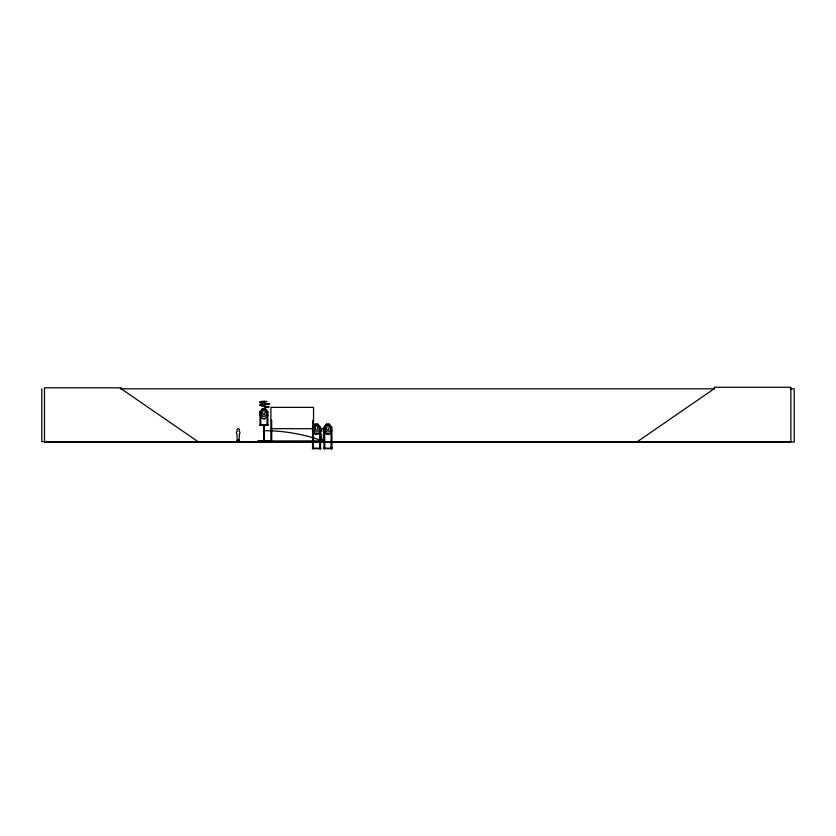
<?xml version="1.0" encoding="UTF-8"?>
<svg xmlns="http://www.w3.org/2000/svg" width="836" height="836" viewBox="0 0 836 836"><rect width="100%" height="100%" fill="white"/><g stroke="black" fill="none" stroke-linecap="round" stroke-linejoin="round"><path stroke-width="1.25" d="M319.791 427.395L319.728 448.733M323.95 448.733L323.919 427.436L324.723 427.165M331.181 427.311L331.767 427.436M324.776 427.321L324.755 448.733M262.253 404.76L259.683 405.167L260.968 405.523M262.577 408.616L261.26 411.929L261.26 414.468L263.016 416.474L264.772 416.474L266.496 414.468L266.496 411.929L265.2 408.616M258.376 440.823L269.119 440.823M258.376 441.262L258.376 440.676L269.046 440.603L269.119 441.262M312.486 448.629L320.982 448.733L320.585 448.336M331.913 448.336L332.289 448.692L323.804 448.629M267.907 415.283L265.242 418.658L262.535 418.658L259.86 415.283L259.86 411.897L262.535 408.522L265.242 408.522L267.907 411.897L267.813 425.252L267.729 424.469M320.554 430.78L317.889 434.156L315.182 434.156L312.518 430.78L312.518 428.534M323.919 427.436L326.542 424.113L325.235 427.436L325.235 429.965L326.991 431.972L328.736 431.972L330.471 429.965L330.471 427.436L329.165 424.113M331.871 430.78L329.206 434.156L326.5 434.156L323.835 430.78L323.835 427.405L326.5 424.03L329.206 424.03L331.871 427.405L331.965 448.681M237.163 441.617L236.849 440.478L237.048 441.22M320.773 441.627L321.254 441.502M322.915 441.627L323.772 441.617L320.752 441.398L320.909 440.478L321.097 441.22M322.895 441.398L323.574 441.398L323.574 440.478L323.354 441.22M260.947 405.648L268.649 406.902L267.468 407.299M259.735 405.272L269.223 406.871L265.211 407.592M637.387 441.638L714.132 388.813L714.132 387.267L790.866 387.267L790.866 441.638L41.8 441.638L41.8 388.813M259.881 402.544C273.539 399.535 252.65 402.158 261.971 402.942L259.85 402.503M237.016 441.627L239.483 441.502M238.96 441.502L239.514 440.478L239.305 441.22M321.63 441.617L320.94 441.502M257.676 441.377L258.345 441.345M257.676 441.523L269.892 441.638L269.234 441.377M265.514 403.349L269.683 404.028C250.967 405.773 266.757 404.812 268.45 403.642M263.131 401.688L266.924 401.468L263.246 401.729M120.259 388.813L714.529 388.813M790.281 388.813L794.2 388.813L794.2 442.077L44.496 442.077L44.496 387.82L121.241 387.82L121.241 388.813L197.975 441.638M264.887 407.592L265.503 407.592M267.039 411.929L267.813 411.929M262.577 418.575L265.2 418.575M270.937 420.33L271.669 420.33L271.752 441.638M313.552 420.33L312.831 420.33L312.748 441.638M260.801 424.469L259.912 424.469L259.912 425.252L267.896 425.252M267.008 424.469L267.896 424.469M260.801 424.698L267.008 424.698M319.791 427.175L320.449 427.436M270.937 428.69L313.552 428.69M263.633 430.686L264.176 430.686A172.749 172.697 -23.3 0 1 323.438 441.22L320.752 441.22M317.847 434.072L315.224 434.072L312.601 430.749M329.165 434.072L326.542 434.072L323.919 430.749M271.752 440.865L270.864 440.865L270.885 441.638L270.937 407.383L313.552 407.383L313.469 441.638M312.748 440.865L313.636 440.865L313.615 441.638M236.839 441.22L239.514 441.22M258.491 441.398L269.014 441.398M313.437 447.96L312.549 447.96L312.549 448.733L312.601 428.544M320.533 447.96L319.645 447.96L319.645 448.733M324.755 447.96L323.866 447.96L323.866 448.733M331.85 447.96L330.962 447.96L330.962 448.733M313.437 448.18L319.645 448.18M324.755 448.18L330.962 448.18M261.689 402.9L265.691 403.339M323.072 441.627L323.271 441.607M267.259 411.782L267.008 425.252M323.72 441.617L323.365 440.478M320.752 441.398L320.899 440.896L264.636 440.969L264.636 441.638M317.847 424.113L319.143 427.436L319.143 429.965L317.419 431.972L315.674 431.972L313.908 429.965L313.908 427.436L315.224 424.113L313.26 426.6L315.182 424.03L317.889 424.03L320.554 427.405L320.533 448.733M331.683 447.96L331.683 448.733M331.035 427.175L331.129 448.733M322.654 441.22L322.654 439.663L321.839 439.663L321.839 441.22M320.366 447.96L320.366 448.733M319.456 440.969L319.456 441.638M313.27 427.175L313.437 448.733M312.915 440.865L312.915 441.638M271.585 440.865L271.585 441.638M269.014 440.603L269.014 441.638M267.175 424.469L267.175 425.252M266.193 440.969L266.193 441.638M264.186 430.686L264.186 440.676L264.113 425.252M263.695 425.252L263.622 440.676M260.801 425.252L260.717 411.929L259.996 411.929L260.08 425.252M260.633 424.469L260.633 425.252M258.491 440.603L258.491 441.638M238.584 441.22L238.584 439.663L237.769 439.663L237.769 441.22M239.43 433.978L239.065 440.833L237.288 440.833L236.922 433.978A1.776 1.776 0 0 1 237.288 431.188C235.668 427.698 240.684 427.698 239.065 431.188A1.776 1.776 0 0 1 239.43 433.978M323.49 433.978L323.124 440.833L321.348 440.833L320.972 433.978A1.776 1.776 0 0 1 321.348 431.188C319.728 427.698 324.744 427.698 323.124 431.188A1.776 1.776 0 0 1 323.49 433.978M263.434 409.044L262.588 413.423L263.434 414.729L264.312 414.729L265.2 411.929L264.312 409.044L263.434 409.044M316.092 424.552L315.235 428.92L316.092 430.226L316.959 430.226L317.847 427.436L316.959 424.552L316.092 424.552M327.409 424.552L326.552 428.92L327.409 430.226L328.276 430.226L329.175 427.436L328.276 424.552L327.409 424.552"/></g></svg>
